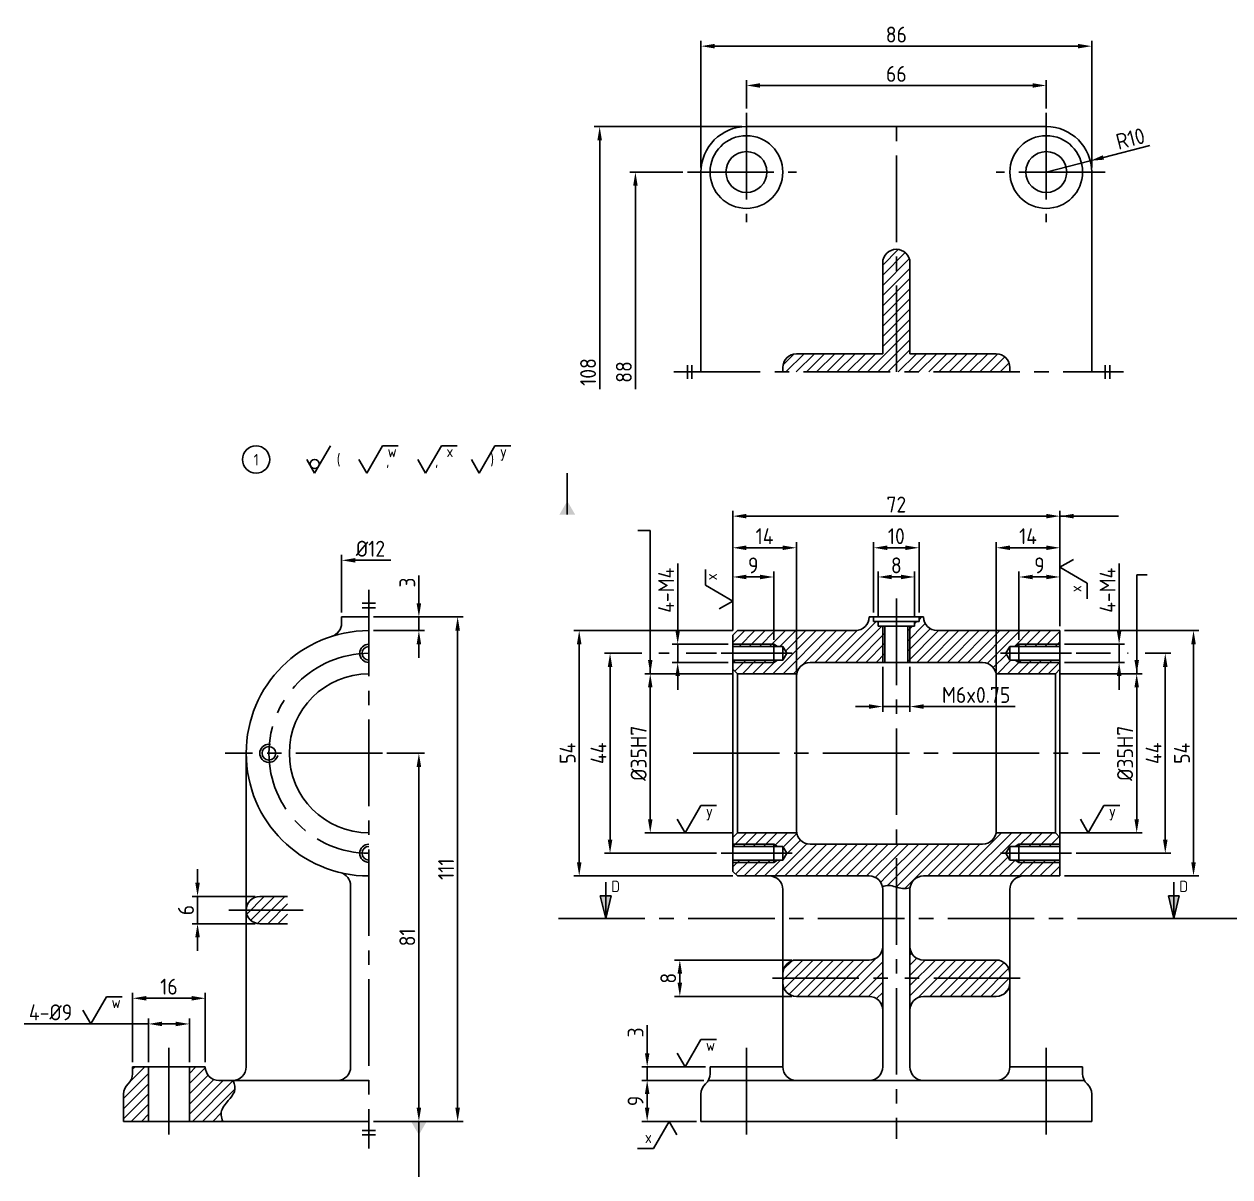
# Model space of a CAD drawing. Header units: millimetres. Extents: x 0 to 10991, y 0 to 768.
# Drawn here: x 5007.8 to 5273.2, y 259 to 512.7 of the extents above; entities that cross this region are included whole.
import ezdxf

# ---------------------------------------------------------------- set-up
doc = ezdxf.new("R2010")
doc.units = ezdxf.units.MM
doc.linetypes.add('CENTER2', pattern=[28.575, 19.05, -3.175, 3.175, -3.175])
for name, color, linetype in [('가는실선', 7, 'Continuous'), ('문자', 2, 'Continuous'), ('외형선', 3, 'Continuous'), ('중심선', 7, 'CENTER2')]:
    doc.layers.add(name, color=color, linetype=linetype)
doc.styles.get("Standard").update_dxf_attribs({"font": 'isocp.shx', "bigfont": 'whgtxt.shx'})
doc.dimstyles.new('ISO-25', dxfattribs={"dimtxt": 3.5, "dimasz": 3, "dimexe": 1.2, "dimexo": 1, "dimgap": 0.8, "dimtad": 1, "dimdec": 3, "dimdsep": 46, "dimtxsty": 'Standard', "dimcen": 0, "dimclrd": 7, "dimclre": 7, "dimclrt": 2, "dimadec": 0, "dimazin": 2, "dimtfac": 1, "dimtdec": 3, "dimtmove": 0, "dimatfit": 3, "dimfxl": 0, "dimlwd": -1, "dimlwe": -1, "dimarcsym": 0})
pattern_1 = [(45, (144.3711, 0), (-1.122532, 1.122532), [])]
pattern_2 = [(45, (5.0752, 0), (-1.122532, 1.122532), [])]

# ---------------------------------------------------------------- blocks, each defined once
blk = doc.blocks.new('*D298')
at = {"layer": 'Defpoints', "color": 0}
for p in [(5164.79, 369.75), (5145.62, 334.75), (5164.79, 334.75)]:
    blk.add_point(p, dxfattribs=at)
at = {"layer": '외형선', "color": 7}
for p, q in [((5163.79, 369.75), (5144.42, 369.75)), ((5145.62, 366.75), (5145.62, 337.75)), ((5163.79, 334.75), (5144.42, 334.75))]:
    blk.add_line(p, q, dxfattribs=at)
for points in [[(5145.12, 366.75), (5146.12, 366.75), (5145.62, 369.75)], [(5145.12, 337.75), (5146.12, 337.75), (5145.62, 334.75)]]:
    blk.add_solid(points, dxfattribs=at)
at = {"layer": '외형선', "color": 2, "insert": (5143.07, 352.25), "char_height": 3.5, "attachment_point": 5, "rotation": 90}
blk.add_mtext('%%C35H7', dxfattribs=at)
blk = doc.blocks.new('*D299')
at = {"layer": 'Defpoints', "color": 0}
for p in [(5161.23, 374.25), (5136.77, 330.25), (5161.23, 330.25)]:
    blk.add_point(p, dxfattribs=at)
at = {"layer": '외형선', "color": 7}
for p, q in [((5143.75, 374.25), (5135.57, 374.25)), ((5149.78, 374.25), (5147.5, 374.25)), ((5160.23, 374.25), (5153.53, 374.25)), ((5136.77, 371.25), (5136.77, 333.25)), ((5160.23, 330.25), (5135.57, 330.25))]:
    blk.add_line(p, q, dxfattribs=at)
for points in [[(5136.27, 371.25), (5137.27, 371.25), (5136.77, 374.25)], [(5136.27, 333.25), (5137.27, 333.25), (5136.77, 330.25)]]:
    blk.add_solid(points, dxfattribs=at)
at = {"layer": '외형선', "color": 2, "insert": (5134.22, 352.25), "char_height": 3.5, "attachment_point": 5, "rotation": 90}
blk.add_mtext('44', dxfattribs=at)
blk = doc.blocks.new('*D300')
at = {"layer": 'Defpoints', "color": 0}
for p in [(5164.79, 379.25), (5129.98, 325.25), (5164.79, 325.25)]:
    blk.add_point(p, dxfattribs=at)
at = {"layer": '외형선', "color": 7}
for p, q in [((5163.79, 379.25), (5128.78, 379.25)), ((5129.98, 376.25), (5129.98, 328.25)), ((5163.79, 325.25), (5128.78, 325.25))]:
    blk.add_line(p, q, dxfattribs=at)
for points in [[(5129.48, 376.25), (5130.48, 376.25), (5129.98, 379.25)], [(5129.48, 328.25), (5130.48, 328.25), (5129.98, 325.25)]]:
    blk.add_solid(points, dxfattribs=at)
at = {"layer": '외형선', "color": 2, "insert": (5127.43, 352.25), "char_height": 3.5, "attachment_point": 5, "rotation": 90}
blk.add_mtext('54', dxfattribs=at)
blk = doc.blocks.new('*D301')
at = {"layer": 'Defpoints', "color": 0}
for p in [(5234.79, 369.75), (5234.79, 334.75), (5252.7, 334.75)]:
    blk.add_point(p, dxfattribs=at)
at = {"layer": '외형선', "color": 7}
for p, q in [((5235.79, 369.75), (5253.9, 369.75)), ((5252.7, 366.75), (5252.7, 337.75)), ((5235.79, 334.75), (5253.9, 334.75))]:
    blk.add_line(p, q, dxfattribs=at)
for points in [[(5252.2, 366.75), (5253.2, 366.75), (5252.7, 369.75)], [(5252.2, 337.75), (5253.2, 337.75), (5252.7, 334.75)]]:
    blk.add_solid(points, dxfattribs=at)
at = {"layer": '외형선', "color": 2, "insert": (5250.15, 352.25), "char_height": 3.5, "attachment_point": 5, "rotation": 90}
blk.add_mtext('%%C35H7', dxfattribs=at)
blk = doc.blocks.new('*D302')
at = {"layer": 'Defpoints', "color": 0}
for p in [(5238.35, 374.25), (5238.35, 330.25), (5258.99, 330.25)]:
    blk.add_point(p, dxfattribs=at)
at = {"layer": '외형선', "color": 7}
for p, q in [((5239.35, 374.25), (5246.96, 374.25)), ((5250.71, 374.25), (5250.83, 374.25)), ((5254.58, 374.25), (5260.19, 374.25)), ((5258.99, 371.25), (5258.99, 333.25)), ((5239.35, 330.25), (5260.19, 330.25))]:
    blk.add_line(p, q, dxfattribs=at)
for points in [[(5258.49, 371.25), (5259.49, 371.25), (5258.99, 374.25)], [(5258.49, 333.25), (5259.49, 333.25), (5258.99, 330.25)]]:
    blk.add_solid(points, dxfattribs=at)
at = {"layer": '외형선', "color": 2, "insert": (5256.44, 352.25), "char_height": 3.5, "attachment_point": 5, "rotation": 90}
blk.add_mtext('44', dxfattribs=at)
blk = doc.blocks.new('*D303')
at = {"layer": 'Defpoints', "color": 0}
for p in [(5235.79, 379.25), (5235.79, 325.25), (5265.21, 325.25)]:
    blk.add_point(p, dxfattribs=at)
at = {"layer": '외형선', "color": 7}
for p, q in [((5236.79, 379.25), (5266.41, 379.25)), ((5265.21, 376.25), (5265.21, 328.25)), ((5236.79, 325.25), (5266.41, 325.25))]:
    blk.add_line(p, q, dxfattribs=at)
for points in [[(5264.71, 376.25), (5265.71, 376.25), (5265.21, 379.25)], [(5264.71, 328.25), (5265.71, 328.25), (5265.21, 325.25)]]:
    blk.add_solid(points, dxfattribs=at)
at = {"layer": '외형선', "color": 2, "insert": (5262.66, 352.25), "char_height": 3.5, "attachment_point": 5, "rotation": 90}
blk.add_mtext('54', dxfattribs=at)
blk = doc.blocks.new('*D304')
at = {"layer": 'Defpoints', "color": 0}
for p in [(5086.67, 352.25), (5083.67, 271.25), (5094.69, 271.25)]:
    blk.add_point(p, dxfattribs=at)
at = {"layer": '외형선', "color": 7}
for p, q in [((5087.67, 352.25), (5095.89, 352.25)), ((5094.69, 349.25), (5094.69, 274.25)), ((5084.67, 271.25), (5095.89, 271.25))]:
    blk.add_line(p, q, dxfattribs=at)
for points in [[(5094.19, 349.25), (5095.19, 349.25), (5094.69, 352.25)], [(5094.19, 274.25), (5095.19, 274.25), (5094.69, 271.25)]]:
    blk.add_solid(points, dxfattribs=at)
at = {"layer": '외형선', "color": 2, "insert": (5092.14, 311.75), "char_height": 3.5, "attachment_point": 5, "rotation": 90}
blk.add_mtext('81', dxfattribs=at)
blk = doc.blocks.new('*D305')
at = {"layer": 'Defpoints', "color": 0}
for p in [(5083.67, 382.25), (5103.22, 382.25), (5094.69, 271.25)]:
    blk.add_point(p, dxfattribs=at)
at = {"layer": '외형선', "color": 7}
for p, q in [((5084.67, 382.25), (5104.42, 382.25)), ((5103.22, 274.25), (5103.22, 379.25)), ((5095.69, 271.25), (5104.42, 271.25))]:
    blk.add_line(p, q, dxfattribs=at)
for points in [[(5102.72, 379.25), (5103.72, 379.25), (5103.22, 382.25)], [(5102.72, 274.25), (5103.72, 274.25), (5103.22, 271.25)]]:
    blk.add_solid(points, dxfattribs=at)
at = {"layer": '외형선', "color": 2, "insert": (5100.67, 326.75), "char_height": 3.5, "attachment_point": 5, "rotation": 90}
blk.add_mtext('111', dxfattribs=at)
blk = doc.blocks.new('*D306')
at = {"layer": 'Defpoints', "color": 0}
for p in [(5232.79, 499.22), (5166.79, 493.17), (5232.79, 493.17)]:
    blk.add_point(p, dxfattribs=at)
at = {"layer": '외형선', "color": 7}
for p, q in [((5166.79, 494.17), (5166.79, 500.42)), ((5169.79, 499.22), (5229.79, 499.22)), ((5232.79, 494.17), (5232.79, 500.42))]:
    blk.add_line(p, q, dxfattribs=at)
for points in [[(5169.79, 499.72), (5169.79, 498.72), (5166.79, 499.22)], [(5229.79, 499.72), (5229.79, 498.72), (5232.79, 499.22)]]:
    blk.add_solid(points, dxfattribs=at)
at = {"layer": '외형선', "color": 2, "insert": (5199.79, 501.77), "char_height": 3.5, "attachment_point": 5}
blk.add_mtext('66', dxfattribs=at)
blk = doc.blocks.new('*D307')
at = {"layer": 'Defpoints', "color": 0}
for p in [(5242.79, 507.87), (5156.79, 480.17), (5242.79, 480.17)]:
    blk.add_point(p, dxfattribs=at)
at = {"layer": '외형선', "color": 7}
for p, q in [((5156.79, 481.17), (5156.79, 509.07)), ((5159.79, 507.87), (5239.79, 507.87)), ((5242.79, 481.17), (5242.79, 509.07))]:
    blk.add_line(p, q, dxfattribs=at)
for points in [[(5159.79, 508.37), (5159.79, 507.37), (5156.79, 507.87)], [(5239.79, 508.37), (5239.79, 507.37), (5242.79, 507.87)]]:
    blk.add_solid(points, dxfattribs=at)
at = {"layer": '외형선', "color": 2, "insert": (5199.79, 510.42), "char_height": 3.5, "attachment_point": 5}
blk.add_mtext('86', dxfattribs=at)
blk = doc.blocks.new('*D308')
at = {"layer": 'Defpoints', "color": 0}
for p in [(5242.48, 482.64), (5232.79, 480.17)]:
    blk.add_point(p, dxfattribs=at)
at = {"layer": '외형선', "color": 7}
for p, q in [((5255.61, 485.99), (5245.39, 483.38)), ((5232.79, 480.17), (5242.48, 482.64))]:
    blk.add_line(p, q, dxfattribs=at)
blk.add_solid([(5245.26, 483.86), (5245.51, 482.89), (5242.48, 482.64)], dxfattribs=at)
at = {"layer": '외형선', "color": 2, "insert": (5251.32, 487.52), "char_height": 3.5, "attachment_point": 5, "rotation": 14.3068}
blk.add_mtext('R10', dxfattribs=at)
blk = doc.blocks.new('*D309')
at = {"layer": 'Defpoints', "color": 0}
for p in [(5196.79, 372.25), (5202.79, 372.25), (5202.79, 362.54)]:
    blk.add_point(p, dxfattribs=at)
at = {"layer": '외형선', "color": 7}
for p, q in [((5196.79, 371.25), (5196.79, 361.34)), ((5202.79, 371.25), (5202.79, 361.34)), ((5193.79, 362.54), (5190.79, 362.54)), ((5196.79, 362.54), (5202.79, 362.54)), ((5205.79, 362.54), (5225.93, 362.54))]:
    blk.add_line(p, q, dxfattribs=at)
for points in [[(5193.79, 363.04), (5193.79, 362.04), (5196.79, 362.54)], [(5205.79, 363.04), (5205.79, 362.04), (5202.79, 362.54)]]:
    blk.add_solid(points, dxfattribs=at)
at = {"layer": '외형선', "color": 2, "insert": (5217.36, 365.09), "char_height": 3.5, "attachment_point": 5}
blk.add_mtext('M6x0.75', dxfattribs=at)
blk = doc.blocks.new('*D310')
at = {"layer": 'Defpoints', "color": 0}
for p in [(5203.79, 391.05), (5195.79, 381.25), (5203.79, 381.25)]:
    blk.add_point(p, dxfattribs=at)
at = {"layer": '외형선', "color": 7}
for p, q in [((5195.79, 382.25), (5195.79, 392.25)), ((5198.79, 391.05), (5200.79, 391.05)), ((5203.79, 382.25), (5203.79, 392.25))]:
    blk.add_line(p, q, dxfattribs=at)
for points in [[(5198.79, 391.55), (5198.79, 390.55), (5195.79, 391.05)], [(5200.79, 391.55), (5200.79, 390.55), (5203.79, 391.05)]]:
    blk.add_solid(points, dxfattribs=at)
at = {"layer": '외형선', "color": 2, "insert": (5199.79, 393.6), "char_height": 3.5, "attachment_point": 5}
blk.add_mtext('8', dxfattribs=at)
blk = doc.blocks.new('*D311')
at = {"layer": 'Defpoints', "color": 0}
for p in [(5204.79, 397.48), (5194.79, 382.25), (5204.79, 382.25)]:
    blk.add_point(p, dxfattribs=at)
at = {"layer": '외형선', "color": 7}
for p, q in [((5194.79, 383.25), (5194.79, 398.68)), ((5204.79, 383.25), (5204.79, 398.68)), ((5197.79, 397.48), (5201.79, 397.48))]:
    blk.add_line(p, q, dxfattribs=at)
for points in [[(5197.79, 397.98), (5197.79, 396.98), (5194.79, 397.48)], [(5201.79, 397.98), (5201.79, 396.98), (5204.79, 397.48)]]:
    blk.add_solid(points, dxfattribs=at)
at = {"layer": '외형선', "color": 2, "insert": (5199.79, 400.03), "char_height": 3.5, "attachment_point": 5}
blk.add_mtext('10', dxfattribs=at)
blk = doc.blocks.new('*D312')
at = {"layer": 'Defpoints', "color": 0}
for p in [(5172.79, 391.05), (5163.79, 378.25), (5172.79, 376.25)]:
    blk.add_point(p, dxfattribs=at)
at = {"layer": '외형선', "color": 7}
for p, q in [((5163.79, 379.25), (5163.79, 392.25)), ((5166.79, 391.05), (5169.79, 391.05)), ((5172.79, 377.25), (5172.79, 392.25))]:
    blk.add_line(p, q, dxfattribs=at)
for points in [[(5166.79, 391.55), (5166.79, 390.55), (5163.79, 391.05)], [(5169.79, 391.55), (5169.79, 390.55), (5172.79, 391.05)]]:
    blk.add_solid(points, dxfattribs=at)
at = {"layer": '외형선', "color": 2, "insert": (5168.29, 393.6), "char_height": 3.5, "attachment_point": 5}
blk.add_mtext('9', dxfattribs=at)
blk = doc.blocks.new('*D313')
at = {"layer": 'Defpoints', "color": 0}
for p in [(5226.79, 391.05), (5235.79, 379.25), (5226.79, 376.25)]:
    blk.add_point(p, dxfattribs=at)
at = {"layer": '외형선', "color": 7}
for p, q in [((5226.79, 377.25), (5226.79, 392.25)), ((5232.79, 391.05), (5229.79, 391.05)), ((5235.79, 380.25), (5235.79, 392.25))]:
    blk.add_line(p, q, dxfattribs=at)
for points in [[(5229.79, 391.55), (5229.79, 390.55), (5226.79, 391.05)], [(5232.79, 391.55), (5232.79, 390.55), (5235.79, 391.05)]]:
    blk.add_solid(points, dxfattribs=at)
at = {"layer": '외형선', "color": 2, "insert": (5231.29, 393.6), "char_height": 3.5, "attachment_point": 5}
blk.add_mtext('9', dxfattribs=at)
blk = doc.blocks.new('*D314')
at = {"layer": 'Defpoints', "color": 0}
for p in [(5235.79, 404.44), (5163.79, 397.48), (5235.79, 397.48)]:
    blk.add_point(p, dxfattribs=at)
at = {"layer": '외형선', "color": 7}
for p, q in [((5163.79, 398.48), (5163.79, 405.64)), ((5166.79, 404.44), (5232.79, 404.44)), ((5235.79, 398.48), (5235.79, 405.64))]:
    blk.add_line(p, q, dxfattribs=at)
for points in [[(5166.79, 404.94), (5166.79, 403.94), (5163.79, 404.44)], [(5232.79, 404.94), (5232.79, 403.94), (5235.79, 404.44)]]:
    blk.add_solid(points, dxfattribs=at)
at = {"layer": '외형선', "color": 2, "insert": (5199.79, 406.99), "char_height": 3.5, "attachment_point": 5}
blk.add_mtext('72', dxfattribs=at)
blk = doc.blocks.new('*D315')
at = {"layer": 'Defpoints', "color": 0}
for p in [(5221.79, 397.48), (5235.79, 391.05), (5221.79, 369.25)]:
    blk.add_point(p, dxfattribs=at)
at = {"layer": '외형선', "color": 7}
for p, q in [((5221.79, 370.25), (5221.79, 398.68)), ((5235.79, 392.05), (5235.79, 398.68)), ((5232.79, 397.48), (5224.79, 397.48))]:
    blk.add_line(p, q, dxfattribs=at)
for points in [[(5224.79, 397.98), (5224.79, 396.98), (5221.79, 397.48)], [(5232.79, 397.98), (5232.79, 396.98), (5235.79, 397.48)]]:
    blk.add_solid(points, dxfattribs=at)
at = {"layer": '외형선', "color": 2, "insert": (5228.79, 400.03), "char_height": 3.5, "attachment_point": 5}
blk.add_mtext('14', dxfattribs=at)
blk = doc.blocks.new('*D316')
at = {"layer": 'Defpoints', "color": 0}
for p in [(5163.79, 397.48), (5163.79, 391.05), (5177.79, 369.25)]:
    blk.add_point(p, dxfattribs=at)
at = {"layer": '외형선', "color": 7}
for p, q in [((5163.79, 392.05), (5163.79, 398.68)), ((5177.79, 370.25), (5177.79, 398.68)), ((5174.79, 397.48), (5166.79, 397.48))]:
    blk.add_line(p, q, dxfattribs=at)
for points in [[(5166.79, 397.98), (5166.79, 396.98), (5163.79, 397.48)], [(5174.79, 397.98), (5174.79, 396.98), (5177.79, 397.48)]]:
    blk.add_solid(points, dxfattribs=at)
at = {"layer": '외형선', "color": 2, "insert": (5170.79, 400.03), "char_height": 3.5, "attachment_point": 5}
blk.add_mtext('14', dxfattribs=at)
blk = doc.blocks.new('*D317')
at = {"layer": 'Defpoints', "color": 0}
for p in [(5163.79, 376.25), (5151.66, 372.25), (5163.79, 372.25)]:
    blk.add_point(p, dxfattribs=at)
at = {"layer": '외형선', "color": 7}
for p, q in [((5151.66, 379.25), (5151.66, 394)), ((5162.79, 376.25), (5150.46, 376.25)), ((5151.66, 372.25), (5151.66, 376.25)), ((5162.79, 372.25), (5150.46, 372.25)), ((5151.66, 369.25), (5151.66, 366.25))]:
    blk.add_line(p, q, dxfattribs=at)
for points in [[(5151.16, 379.25), (5152.16, 379.25), (5151.66, 376.25)], [(5151.16, 369.25), (5152.16, 369.25), (5151.66, 372.25)]]:
    blk.add_solid(points, dxfattribs=at)
at = {"layer": '외형선', "color": 2, "insert": (5149.11, 388.13), "char_height": 3.5, "attachment_point": 5, "rotation": 90}
blk.add_mtext('4-M4', dxfattribs=at)
blk = doc.blocks.new('*D318')
at = {"layer": 'Defpoints', "color": 0}
for p in [(5235.79, 376.25), (5248.83, 376.25), (5235.79, 372.25)]:
    blk.add_point(p, dxfattribs=at)
at = {"layer": '외형선', "color": 7}
for p, q in [((5248.83, 379.25), (5248.83, 394)), ((5236.79, 376.25), (5250.03, 376.25)), ((5248.83, 372.25), (5248.83, 376.25)), ((5236.79, 372.25), (5250.03, 372.25)), ((5248.83, 369.25), (5248.83, 366.25))]:
    blk.add_line(p, q, dxfattribs=at)
for points in [[(5248.33, 379.25), (5249.33, 379.25), (5248.83, 376.25)], [(5248.33, 369.25), (5249.33, 369.25), (5248.83, 372.25)]]:
    blk.add_solid(points, dxfattribs=at)
at = {"layer": '외형선', "color": 2, "insert": (5246.28, 388.13), "char_height": 3.5, "attachment_point": 5, "rotation": 90}
blk.add_mtext('4-M4', dxfattribs=at)
blk = doc.blocks.new('*D319')
at = {"layer": 'Defpoints', "color": 0}
for p in [(5177.79, 306.75), (5152.13, 298.75), (5177.79, 298.75)]:
    blk.add_point(p, dxfattribs=at)
at = {"layer": '외형선', "color": 7}
for p, q in [((5176.79, 306.75), (5150.93, 306.75)), ((5152.13, 303.75), (5152.13, 301.75)), ((5176.79, 298.75), (5150.93, 298.75))]:
    blk.add_line(p, q, dxfattribs=at)
for points in [[(5151.63, 303.75), (5152.63, 303.75), (5152.13, 306.75)], [(5151.63, 301.75), (5152.63, 301.75), (5152.13, 298.75)]]:
    blk.add_solid(points, dxfattribs=at)
at = {"layer": '외형선', "color": 2, "insert": (5149.58, 302.75), "char_height": 3.5, "attachment_point": 5, "rotation": 90}
blk.add_mtext('8', dxfattribs=at)
blk = doc.blocks.new('*D320')
at = {"layer": 'Defpoints', "color": 0}
for p in [(5059.67, 320.75), (5045.97, 314.75), (5059.67, 314.75)]:
    blk.add_point(p, dxfattribs=at)
at = {"layer": '외형선', "color": 7}
for p, q in [((5045.97, 323.75), (5045.97, 326.75)), ((5058.67, 320.75), (5044.77, 320.75)), ((5045.97, 320.75), (5045.97, 314.75)), ((5058.67, 314.75), (5044.77, 314.75)), ((5045.97, 311.75), (5045.97, 308.75))]:
    blk.add_line(p, q, dxfattribs=at)
for points in [[(5045.47, 323.75), (5046.47, 323.75), (5045.97, 320.75)], [(5045.47, 311.75), (5046.47, 311.75), (5045.97, 314.75)]]:
    blk.add_solid(points, dxfattribs=at)
at = {"layer": '외형선', "color": 2, "insert": (5043.42, 317.75), "char_height": 3.5, "attachment_point": 5, "rotation": 90}
blk.add_mtext('6', dxfattribs=at)
blk = doc.blocks.new('*D321')
at = {"layer": 'Defpoints', "color": 0}
for p in [(5144.94, 280.25), (5158.4, 280.25), (5156.79, 271.25)]:
    blk.add_point(p, dxfattribs=at)
at = {"layer": '외형선', "color": 7}
for p, q in [((5157.4, 280.25), (5143.74, 280.25)), ((5144.94, 274.25), (5144.94, 277.25)), ((5155.79, 271.25), (5143.74, 271.25))]:
    blk.add_line(p, q, dxfattribs=at)
for points in [[(5144.44, 277.25), (5145.44, 277.25), (5144.94, 280.25)], [(5144.44, 274.25), (5145.44, 274.25), (5144.94, 271.25)]]:
    blk.add_solid(points, dxfattribs=at)
at = {"layer": '외형선', "color": 2, "insert": (5142.39, 275.75), "char_height": 3.5, "attachment_point": 5, "rotation": 90}
blk.add_mtext('9', dxfattribs=at)
blk = doc.blocks.new('*D322')
at = {"layer": 'Defpoints', "color": 0}
for p in [(5044.17, 292.69), (5035.17, 283.25), (5044.17, 283.25)]:
    blk.add_point(p, dxfattribs=at)
at = {"layer": '외형선', "color": 7}
for p, q in [((5035.17, 292.69), (5007.79, 292.69)), ((5035.17, 284.25), (5035.17, 293.89)), ((5041.17, 292.69), (5038.17, 292.69)), ((5044.17, 284.25), (5044.17, 293.89))]:
    blk.add_line(p, q, dxfattribs=at)
for points in [[(5038.17, 293.19), (5038.17, 292.19), (5035.17, 292.69)], [(5041.17, 293.19), (5041.17, 292.19), (5044.17, 292.69)]]:
    blk.add_solid(points, dxfattribs=at)
at = {"layer": '외형선', "color": 2, "insert": (5013.62, 295.24), "char_height": 3.5, "attachment_point": 5}
blk.add_mtext('4-%%C9', dxfattribs=at)
blk = doc.blocks.new('*D323')
at = {"layer": 'Defpoints', "color": 0}
for p in [(5047.67, 298.34), (5031.67, 283.25), (5047.67, 283.25)]:
    blk.add_point(p, dxfattribs=at)
at = {"layer": '외형선', "color": 7}
for p, q in [((5031.67, 284.25), (5031.67, 299.54)), ((5034.67, 298.34), (5044.67, 298.34)), ((5047.67, 284.25), (5047.67, 299.54))]:
    blk.add_line(p, q, dxfattribs=at)
for points in [[(5034.67, 298.84), (5034.67, 297.84), (5031.67, 298.34)], [(5044.67, 298.84), (5044.67, 297.84), (5047.67, 298.34)]]:
    blk.add_solid(points, dxfattribs=at)
at = {"layer": '외형선', "color": 2, "insert": (5039.67, 300.89), "char_height": 3.5, "attachment_point": 5}
blk.add_mtext('16', dxfattribs=at)

msp = doc.modelspace()

# ---------------------------------------------------------------- hatches: boundary and pattern name
at = {"layer": '가는실선'}
h = msp.add_hatch(dxfattribs=at)
h.set_pattern_fill('ANSI31', color=256, scale=0.5)
h.paths.add_polyline_path([(5221.79, 440.1667), (5202.79, 440.1667), (5202.79, 460.1667, 0.41421356), (5199.79, 463.1667), (5199.79, 436.1667), (5224.79, 436.1667), (5224.79, 437.1667, 0.41421356)])
h.paths.add_polyline_path([(5199.79, 463.1667, 0.41421356), (5196.79, 460.1667), (5196.79, 440.1667), (5177.79, 440.1667, 0.41421356), (5174.79, 437.1667), (5174.79, 436.1667), (5199.79, 436.1667)])
h = msp.add_hatch(dxfattribs=at)
h.set_pattern_fill('ANSI31', color=256, scale=0.5)
h.set_pattern_definition(pattern_1)
h.paths.add_polyline_path([(5196.79, 380.253), (5195.79, 380.253), (5195.79, 381.253), (5194.79, 381.253), (5194.79, 382.253), (5193.79, 382.253, -0.41421356), (5190.79, 379.253), (5164.79, 379.253), (5163.79, 378.253), (5163.79, 376.253), (5172.79, 376.253), (5173.656, 375.753), (5174.79, 375.753), (5175.656, 374.253), (5174.79, 372.753), (5173.656, 372.753), (5172.79, 372.253), (5163.79, 372.253), (5163.79, 370.753), (5164.79, 369.753), (5177.832, 369.753, -0.36597738), (5180.79, 372.253), (5196.79, 372.253)])
h.paths.add_polyline_path([(5172.79, 372.753), (5163.79, 372.753), (5163.79, 372.253), (5172.79, 372.253)], flags=17)
h.paths.add_polyline_path([(5172.79, 376.253), (5163.79, 376.253), (5163.79, 375.753), (5172.79, 375.753)], flags=17)
h.paths.add_polyline_path([(5197.29, 380.253), (5196.79, 380.253), (5196.79, 372.253), (5197.29, 372.253)])
h.paths.add_polyline_path([(5202.79, 380.253), (5202.29, 380.253), (5202.29, 372.253), (5202.79, 372.253)])
h.paths.add_polyline_path([(5235.79, 379.253), (5208.79, 379.253, -0.41421356), (5205.79, 382.253), (5204.79, 382.253), (5204.79, 381.253), (5203.79, 381.253), (5203.79, 380.253), (5202.79, 380.253), (5202.79, 372.253), (5218.79, 372.253, -0.36597738), (5221.748, 369.753), (5234.79, 369.753), (5235.79, 370.753), (5235.79, 372.253), (5226.79, 372.253), (5225.924, 372.753), (5224.79, 372.753), (5223.924, 374.253), (5224.79, 375.753), (5225.924, 375.753), (5226.79, 376.253), (5235.79, 376.253)])
h.paths.add_polyline_path([(5235.79, 376.253), (5226.79, 376.253), (5226.79, 375.753), (5235.79, 375.753)], flags=17)
h.paths.add_polyline_path([(5235.79, 372.753), (5226.79, 372.753), (5226.79, 372.253), (5235.79, 372.253)], flags=17)
h.paths.add_polyline_path([(5235.79, 328.253), (5226.79, 328.253), (5225.924, 328.753), (5224.79, 328.753), (5223.924, 330.253), (5224.79, 331.753), (5225.924, 331.753), (5226.79, 332.253), (5235.79, 332.253), (5235.79, 333.753), (5234.79, 334.753), (5221.748, 334.753, -0.36597738), (5218.79, 332.253), (5199.79, 332.253), (5199.79, 325.253), (5235.79, 325.253)])
h.paths.add_polyline_path([(5199.79, 332.253), (5180.79, 332.253, -0.36597738), (5177.832, 334.753), (5164.79, 334.753), (5163.79, 333.753), (5163.79, 332.253), (5172.79, 332.253), (5173.656, 331.753), (5174.79, 331.753), (5175.656, 330.253), (5174.79, 328.753), (5173.656, 328.753), (5172.79, 328.253), (5163.79, 328.253), (5163.79, 326.253), (5164.79, 325.253), (5199.79, 325.253)])
h.paths.add_polyline_path([(5235.79, 328.753), (5226.79, 328.753), (5226.79, 328.253), (5235.79, 328.253)], flags=17)
h.paths.add_polyline_path([(5235.79, 332.253), (5226.79, 332.253), (5226.79, 331.753), (5235.79, 331.753)], flags=17)
h.paths.add_polyline_path([(5172.79, 328.753), (5163.79, 328.753), (5163.79, 328.253), (5172.79, 328.253)], flags=17)
h.paths.add_polyline_path([(5172.79, 332.253), (5163.79, 332.253), (5163.79, 331.753), (5172.79, 331.753)], flags=17)
h = msp.add_hatch(dxfattribs=at)
h.set_pattern_fill('ANSI31', color=256, scale=0.5)
h.set_pattern_definition(pattern_1)
edge = h.paths.add_edge_path()
edge.add_line((5199.79, 325.253), (5193.79, 325.253))
edge.add_arc((5193.79, 322.253), 3, 11.505664, 90, ccw=False)
edge.add_spline(control_points=[(5196.7297, 322.8514), (5197.182, 323.0341), (5198.1858, 323.302), (5199.2219, 322.9755), (5199.79, 322.8004)], knot_values=[1.43304991, 1.43304991, 1.43304991, 1.43304991, 2.87736437, 4.61503525, 4.61503525, 4.61503525, 4.61503525], degree=3, periodic=0)
edge.add_line((5199.79, 322.8004), (5199.79, 325.253))
edge = h.paths.add_edge_path()
edge.add_line((5205.79, 325.253), (5199.79, 325.253))
edge.add_line((5199.79, 325.253), (5199.79, 322.8004))
edge.add_spline(control_points=[(5199.79, 322.8004), (5199.9111, 322.7631), (5200.0323, 322.7259), (5200.1535, 322.6906)], knot_values=[4.61503525, 4.61503525, 4.61503525, 4.61503525, 4.98537894, 4.98537894, 4.98537894, 4.98537894], degree=3, periodic=0)
edge.add_spline(control_points=[(5200.1535, 322.6906), (5200.2761, 322.655), (5200.3988, 322.6212), (5200.5215, 322.5912)], knot_values=[4.98537894, 4.98537894, 4.98537894, 4.98537894, 5.36012395, 5.36012395, 5.36012395, 5.36012395], degree=3, periodic=0)
edge.add_spline(control_points=[(5200.5215, 322.5912), (5200.5903, 322.5743), (5200.6592, 322.5587), (5200.728, 322.5445)], knot_values=[5.36012395, 5.36012395, 5.36012395, 5.36012395, 5.57053764, 5.57053764, 5.57053764, 5.57053764], degree=3, periodic=0)
edge.add_spline(control_points=[(5200.728, 322.5445), (5200.7952, 322.5307), (5200.8624, 322.5183), (5200.9296, 322.5076)], knot_values=[5.57053764, 5.57053764, 5.57053764, 5.57053764, 5.77604946, 5.77604946, 5.77604946, 5.77604946], degree=3, periodic=0)
edge.add_spline(control_points=[(5200.9296, 322.5076), (5200.9899, 322.4981), (5201.0501, 322.4899), (5201.1104, 322.4833)], knot_values=[5.77604946, 5.77604946, 5.77604946, 5.77604946, 5.96057509, 5.96057509, 5.96057509, 5.96057509], degree=3, periodic=0)
edge.add_spline(control_points=[(5201.1104, 322.4833), (5201.1285, 322.4813), (5201.1916, 322.475), (5201.2546, 322.4704), (5201.2995, 322.4681)], knot_values=[5.96057509, 5.96057509, 5.96057509, 5.96057509, 6.01608051, 6.15379051, 6.15379051, 6.15379051, 6.15379051], degree=3, periodic=0)
edge.add_spline(control_points=[(5201.2995, 322.4681), (5201.3636, 322.4648), (5201.4278, 322.4633), (5201.4919, 322.4635)], knot_values=[6.15379051, 6.15379051, 6.15379051, 6.15379051, 6.35070454, 6.35070454, 6.35070454, 6.35070454], degree=3, periodic=0)
edge.add_spline(control_points=[(5201.4919, 322.4635), (5201.5545, 322.4637), (5201.617, 322.4655), (5201.6795, 322.4689)], knot_values=[6.35070454, 6.35070454, 6.35070454, 6.35070454, 6.54291802, 6.54291802, 6.54291802, 6.54291802], degree=3, periodic=0)
edge.add_spline(control_points=[(5201.6795, 322.4689), (5201.7438, 322.4724), (5201.8082, 322.4775), (5201.8725, 322.4842)], knot_values=[6.54291802, 6.54291802, 6.54291802, 6.54291802, 6.74089502, 6.74089502, 6.74089502, 6.74089502], degree=3, periodic=0)
edge.add_spline(control_points=[(5201.8725, 322.4842), (5202.0625, 322.5038), (5202.2522, 322.5366), (5202.4417, 322.5797)], knot_values=[6.74089502, 6.74089502, 6.74089502, 6.74089502, 7.32617941, 7.32617941, 7.32617941, 7.32617941], degree=3, periodic=0)
edge.add_spline(control_points=[(5202.4417, 322.5797), (5202.568, 322.6085), (5202.6943, 322.6418), (5202.8204, 322.6788)], knot_values=[7.32617941, 7.32617941, 7.32617941, 7.32617941, 7.71636737, 7.71636737, 7.71636737, 7.71636737], degree=3, periodic=0)
edge.add_arc((5205.79, 322.253), 3, 90, 171.839765, ccw=False)
h = msp.add_hatch(dxfattribs=at)
h.set_pattern_fill('ANSI31', color=256, scale=0.5)
h.set_pattern_definition(pattern_2)
h.paths.add_polyline_path([(5065.7634, 320.753), (5059.6719, 320.753, 0.41421356), (5056.6719, 317.753), (5065.7634, 317.753)])
h.paths.add_polyline_path([(5065.7634, 317.753), (5056.6719, 317.753, 0.41421356), (5059.6719, 314.753), (5065.7634, 314.753)])
h = msp.add_hatch(dxfattribs=at)
h.set_pattern_fill('ANSI31', color=256, scale=0.5)
h.set_pattern_definition(pattern_1)
h.paths.add_polyline_path([(5196.79, 309.753, -0.41421356), (5193.79, 306.753), (5177.79, 306.753, 0.41421356), (5174.79, 303.753), (5174.79, 302.753), (5196.79, 302.753)])
h.paths.add_polyline_path([(5196.79, 302.753), (5174.79, 302.753), (5174.79, 301.753, 0.41421356), (5177.79, 298.753), (5193.79, 298.753, -0.41421356), (5196.79, 295.753)])
h = msp.add_hatch(dxfattribs=at)
h.set_pattern_fill('ANSI31', color=256, scale=0.5)
h.set_pattern_definition(pattern_1)
h.paths.add_polyline_path([(5202.79, 309.753, 0.41421356), (5205.79, 306.753), (5221.79, 306.753, -0.41421356), (5224.79, 303.753), (5224.79, 302.753), (5202.79, 302.753)])
h.paths.add_polyline_path([(5202.79, 302.753), (5224.79, 302.753), (5224.79, 301.753, -0.41421356), (5221.79, 298.753), (5205.79, 298.753, 0.41421356), (5202.79, 295.753)])
h = msp.add_hatch(dxfattribs=at)
h.set_pattern_fill('ANSI31', color=256, scale=0.5)
h.set_pattern_definition(pattern_2)
h.paths.add_polyline_path([(5029.6719, 271.253), (5035.1719, 271.253), (5035.1719, 283.253), (5031.6719, 283.253), (5031.6719, 281.7252, -0.21342177), (5030.6719, 279.4891, 0.21342177), (5029.6719, 277.253)])
edge = h.paths.add_edge_path()
edge.add_line((5047.6719, 283.253), (5044.1719, 283.253))
edge.add_line((5044.1719, 283.253), (5044.1719, 271.253))
edge.add_line((5044.1719, 271.253), (5051.5039, 271.253))
edge.add_spline(control_points=[(5051.5039, 271.253), (5051.1562, 272.1648), (5050.8571, 274.4996), (5054.5832, 277.1135), (5054.193, 279.3927), (5053.831, 280.253)], knot_values=[3.12996337, 3.12996337, 3.12996337, 3.12996337, 6.00725083, 10.76375219, 13.50114911, 13.50114911, 13.50114911, 13.50114911], degree=3, periodic=0)
edge.add_line((5053.831, 280.253), (5050.6719, 280.253))
edge.add_arc((5050.6719, 283.253), 3, 180, 270, ccw=False)

# ---------------------------------------------------------------- linework, layer by layer
for p, q in [((5199.79, 463.1667), (5199.79, 463.1667)), ((5196.79, 440.1667), (5196.79, 460.1667)), ((5202.79, 440.1667), (5202.79, 460.1667)), ((5177.79, 440.1667), (5196.79, 440.1667)), ((5202.79, 440.1667), (5221.79, 440.1667)), ((5174.79, 436.1667), (5174.79, 437.1667)), ((5224.79, 436.1667), (5224.79, 437.1667)), ((5235.79, 393.1841), (5238.79, 394.9161)), ((5241.79, 389.72), (5235.79, 393.1841)), ((5157.79, 389.2148), (5157.79, 392.6789)), ((5157.79, 389.2148), (5163.79, 385.7507)), ((5241.79, 389.72), (5241.79, 386.2559)), ((5163.79, 385.7507), (5160.79, 384.0186)), ((5196.79, 380.253), (5196.79, 372.253)), ((5202.79, 380.253), (5202.79, 372.253)), ((5163.79, 376.253), (5172.79, 376.253)), ((5172.79, 376.253), (5173.656, 375.753)), ((5226.79, 376.253), (5225.924, 375.753)), ((5235.79, 376.253), (5226.79, 376.253)), ((5163.79, 372.253), (5172.79, 372.253)), ((5172.79, 372.253), (5173.656, 372.753)), ((5226.79, 372.253), (5225.924, 372.753)), ((5235.79, 372.253), (5226.79, 372.253)), ((5156.7752, 340.753), (5153.3111, 334.753)), ((5156.7752, 340.753), (5160.2393, 340.753)), ((5245.4924, 340.753), (5242.0283, 334.753)), ((5245.4924, 340.753), (5248.9565, 340.753)), ((5153.3111, 334.753), (5151.5791, 337.753)), ((5242.0283, 334.753), (5240.2963, 337.753)), ((5163.79, 332.253), (5172.79, 332.253)), ((5172.79, 332.253), (5173.656, 331.753)), ((5226.79, 332.253), (5225.924, 331.753)), ((5235.79, 332.253), (5226.79, 332.253)), ((5163.79, 328.253), (5172.79, 328.253)), ((5172.79, 328.253), (5173.656, 328.753)), ((5226.79, 328.253), (5225.924, 328.753)), ((5235.79, 328.253), (5226.79, 328.253)), ((5059.6719, 320.753), (5065.7634, 320.753)), ((5059.6719, 314.753), (5065.7634, 314.753)), ((5025.9245, 298.6861), (5022.4604, 292.6861)), ((5025.9245, 298.6861), (5029.3886, 298.6861)), ((5022.4604, 292.6861), (5020.7284, 295.6861)), ((5156.7752, 289.253), (5153.3111, 283.253)), ((5156.7752, 289.253), (5160.2393, 289.253)), ((5153.3111, 283.253), (5151.5791, 286.253)), ((5146.3024, 265.253), (5149.7665, 271.253)), ((5149.7665, 271.253), (5151.4985, 268.253)), ((5146.3024, 265.253), (5142.8383, 265.253))]:
    msp.add_line(p, q, dxfattribs=at)
for centre, radius, start, end in [((5199.79, 460.1667), 3, 90, 180), ((5199.79, 460.1667), 3, 0, 90), ((5177.79, 437.1667), 3, 90, 180), ((5221.79, 437.1667), 3, 0, 90), ((5083.6719, 374.253), 2, 90, 270), ((5061.6719, 352.253), 2, 79, 346.394749), ((5083.6719, 330.253), 2, 90, 270), ((5059.6719, 317.753), 3, 90, 180), ((5059.6719, 317.753), 3, 180, 270)]:
    msp.add_arc(centre, radius, start, end, dxfattribs=at)
at = {"layer": '문자'}
for p, q in [((5153.79, 437.6667), (5153.79, 434.6667)), ((5154.79, 437.6667), (5154.79, 434.6667)), ((5245.79, 437.6667), (5245.79, 434.6667)), ((5246.79, 437.6667), (5246.79, 434.6667)), ((5082.1719, 385.253), (5085.1719, 385.253)), ((5082.1719, 384.253), (5085.1719, 384.253)), ((5135.8214, 320.8794), (5135.8214, 323.8794)), ((5260.8728, 320.8794), (5260.8728, 323.8794)), ((5135.8214, 320.8794), (5134.6214, 320.8794)), ((5134.6214, 320.8794), (5135.8214, 315.8794)), ((5135.8214, 315.8794), (5135.8214, 320.8794)), ((5135.8214, 320.8794), (5137.0214, 320.8794)), ((5137.0214, 320.8794), (5135.8214, 315.8794)), ((5135.8214, 315.8794), (5135.8214, 320.8794)), ((5260.8728, 320.8794), (5259.6728, 320.8794)), ((5259.6728, 320.8794), (5260.8728, 315.8794)), ((5260.8728, 315.8794), (5260.8728, 320.8794)), ((5260.8728, 320.8794), (5262.0728, 320.8794)), ((5262.0728, 320.8794), (5260.8728, 315.8794)), ((5260.8728, 315.8794), (5260.8728, 320.8794)), ((5082.1719, 269.253), (5085.1719, 269.253)), ((5082.1719, 268.253), (5085.1719, 268.253))]:
    msp.add_line(p, q, dxfattribs=at)
msp.add_circle((5058.8431, 416.919), 3, dxfattribs=at)
for points in [[(5135.8214, 315.8794), (5135.8214, 320.8794), (5134.6214, 320.8794)], [(5135.8214, 315.8794), (5135.8214, 320.8794), (5137.0214, 320.8794)], [(5260.8728, 315.8794), (5260.8728, 320.8794), (5259.6728, 320.8794)], [(5260.8728, 315.8794), (5260.8728, 320.8794), (5262.0728, 320.8794)]]:
    msp.add_solid(points, dxfattribs=at)
at = {"layer": '외형선', "color": 7}
for p, q in [((5165.79, 490.1667), (5133.2868, 490.1667)), ((5134.4868, 487.1667), (5134.4868, 432.4113)), ((5152.79, 480.1667), (5141.1555, 480.1667)), ((5142.3555, 477.1667), (5142.3555, 432.4113)), ((5077.6719, 383.253), (5077.6719, 395.9162)), ((5080.6719, 394.7162), (5088.5208, 394.7162)), ((5094.6897, 385.253), (5094.6897, 391.398)), ((5094.6897, 379.253), (5094.6897, 382.253)), ((5084.6719, 379.253), (5095.8897, 379.253)), ((5094.6897, 376.253), (5094.6897, 373.253)), ((5144.943, 286.253), (5144.943, 292.398)), ((5157.79, 283.253), (5143.743, 283.253)), ((5144.943, 280.253), (5144.943, 283.253)), ((5144.943, 277.253), (5144.943, 274.253))]:
    msp.add_line(p, q, dxfattribs=at)
at = {"layer": '외형선'}
for p, q in [((5166.79, 490.1667), (5232.79, 490.1667)), ((5156.79, 436.1667), (5156.79, 480.1667)), ((5242.79, 436.1667), (5242.79, 480.1667)), ((5075.1981, 419.919), (5071.734, 413.919)), ((5086.6868, 419.919), (5083.2227, 413.919)), ((5086.6868, 419.919), (5090.1509, 419.919)), ((5099.6437, 419.919), (5096.1796, 413.919)), ((5099.6437, 419.919), (5103.1078, 419.919)), ((5111.4394, 419.919), (5107.9753, 413.919)), ((5111.4394, 419.919), (5114.9035, 419.919)), ((5071.734, 413.919), (5070.0019, 416.919)), ((5083.2227, 413.919), (5081.4906, 416.919)), ((5096.1796, 413.919), (5094.4475, 416.919)), ((5107.9753, 413.919), (5106.2432, 416.919)), ((5077.6719, 382.253), (5083.6719, 382.253)), ((5077.6719, 382.253), (5077.6719, 380.8712)), ((5193.79, 382.253), (5205.79, 382.253)), ((5194.79, 382.253), (5194.79, 381.253)), ((5204.79, 382.253), (5204.79, 381.253)), ((5194.79, 381.253), (5204.79, 381.253)), ((5195.79, 381.253), (5195.79, 380.253)), ((5195.79, 380.253), (5203.79, 380.253)), ((5197.29, 380.253), (5197.29, 372.253)), ((5202.29, 380.253), (5202.29, 372.253)), ((5203.79, 381.253), (5203.79, 380.253)), ((5163.79, 378.253), (5164.79, 379.253)), ((5163.79, 378.253), (5163.79, 352.253)), ((5164.79, 379.253), (5190.79, 379.253)), ((5208.79, 379.253), (5235.79, 379.253)), ((5235.79, 379.253), (5235.79, 352.253)), ((5163.79, 375.753), (5174.79, 375.753)), ((5172.79, 376.253), (5172.79, 372.253)), ((5174.79, 375.753), (5174.79, 372.753)), ((5174.79, 375.753), (5175.656, 374.253)), ((5174.79, 372.753), (5175.656, 374.253)), ((5224.79, 375.753), (5223.924, 374.253)), ((5224.79, 372.753), (5223.924, 374.253)), ((5235.79, 375.753), (5224.79, 375.753)), ((5224.79, 375.753), (5224.79, 372.753)), ((5226.79, 376.253), (5226.79, 372.253)), ((5163.79, 372.753), (5174.79, 372.753)), ((5180.79, 372.253), (5197.29, 372.253)), ((5197.29, 372.253), (5202.29, 372.253)), ((5218.79, 372.253), (5202.29, 372.253)), ((5235.79, 372.753), (5224.79, 372.753)), ((5164.79, 369.753), (5163.79, 370.753)), ((5164.79, 369.753), (5177.832, 369.753)), ((5164.79, 369.753), (5164.79, 352.253)), ((5177.79, 369.253), (5177.79, 352.253)), ((5234.79, 369.753), (5221.748, 369.753)), ((5221.79, 369.253), (5221.79, 352.253)), ((5234.79, 369.753), (5235.79, 370.753)), ((5234.79, 369.753), (5234.79, 352.253)), ((5056.6719, 352.253), (5056.6719, 283.253)), ((5163.79, 326.253), (5163.79, 352.253)), ((5164.79, 334.753), (5164.79, 352.253)), ((5177.79, 335.253), (5177.79, 352.253)), ((5221.79, 335.253), (5221.79, 352.253)), ((5234.79, 334.753), (5234.79, 352.253)), ((5235.79, 325.253), (5235.79, 352.253)), ((5164.79, 334.753), (5163.79, 333.753)), ((5164.79, 334.753), (5177.832, 334.753)), ((5234.79, 334.753), (5221.748, 334.753)), ((5234.79, 334.753), (5235.79, 333.753)), ((5172.79, 328.253), (5172.79, 332.253)), ((5180.79, 332.253), (5199.79, 332.253)), ((5218.79, 332.253), (5199.79, 332.253)), ((5226.79, 328.253), (5226.79, 332.253)), ((5163.79, 331.753), (5174.79, 331.753)), ((5174.79, 328.753), (5174.79, 331.753)), ((5174.79, 331.753), (5175.656, 330.253)), ((5174.79, 328.753), (5175.656, 330.253)), ((5224.79, 331.753), (5223.924, 330.253)), ((5224.79, 328.753), (5223.924, 330.253)), ((5235.79, 331.753), (5224.79, 331.753)), ((5224.79, 328.753), (5224.79, 331.753)), ((5163.79, 328.753), (5174.79, 328.753)), ((5235.79, 328.753), (5224.79, 328.753)), ((5163.79, 326.253), (5164.79, 325.253)), ((5164.79, 325.253), (5193.79, 325.253)), ((5205.79, 325.253), (5235.79, 325.253)), ((5079.6719, 323.0811), (5079.6719, 283.253)), ((5174.79, 322.253), (5174.79, 283.253)), ((5196.79, 322.253), (5196.79, 283.253)), ((5202.79, 322.253), (5202.79, 283.253)), ((5224.79, 322.253), (5224.79, 283.253)), ((5132.0976, 315.8794), (5141.3365, 315.8794)), ((5251.7843, 315.8794), (5269.1136, 315.8794)), ((5177.79, 306.753), (5193.79, 306.753)), ((5221.79, 306.753), (5205.79, 306.753)), ((5177.79, 298.753), (5193.79, 298.753)), ((5221.79, 298.753), (5205.79, 298.753)), ((5031.6719, 283.253), (5047.6719, 283.253)), ((5031.6719, 283.253), (5031.6719, 281.7252)), ((5035.1719, 283.253), (5035.1719, 271.253)), ((5044.1719, 283.253), (5044.1719, 271.253)), ((5158.79, 283.253), (5174.79, 283.253)), ((5158.79, 283.253), (5158.79, 281.7252)), ((5240.79, 283.253), (5224.79, 283.253)), ((5240.79, 283.253), (5240.79, 281.7252)), ((5050.6719, 280.253), (5083.6719, 280.253)), ((5158.404, 280.253), (5199.79, 280.253)), ((5241.176, 280.253), (5199.79, 280.253)), ((5029.6719, 277.253), (5029.6719, 271.253)), ((5156.79, 277.253), (5156.79, 271.253)), ((5242.79, 277.253), (5242.79, 271.253)), ((5083.6719, 271.253), (5029.6719, 271.253)), ((5156.79, 271.253), (5199.79, 271.253)), ((5242.79, 271.253), (5199.79, 271.253))]:
    msp.add_line(p, q, dxfattribs=at)
for centre, radius in [((5166.79, 480.1667), 8), ((5232.79, 480.1667), 8), ((5166.79, 480.1667), 4.5), ((5232.79, 480.1667), 4.5), ((5071.734, 415.919), 1), ((5061.6719, 352.253), 1.5)]:
    msp.add_circle(centre, radius, dxfattribs=at)
for centre, radius, start, end in [((5166.79, 480.1667), 10, 90, 180), ((5232.79, 480.1667), 10, 0, 90), ((5190.79, 382.253), 3, 270, 0), ((5208.79, 382.253), 3, 180, 270), ((5074.6719, 380.8712), 3, 287.457603, 0), ((5083.6719, 352.253), 27, 90, 270), ((5083.6719, 374.253), 1.5, 90, 270), ((5180.79, 369.253), 3, 90, 180), ((5218.79, 369.253), 3, 0, 90), ((5083.6719, 352.253), 17.5, 90, 270), ((5180.79, 335.253), 3, 180, 270), ((5218.79, 335.253), 3, 270, 0), ((5083.6719, 330.253), 1.5, 90, 270), ((5076.6719, 323.0811), 3, 0, 76.506601), ((5171.79, 322.253), 3, 0, 90), ((5193.79, 322.253), 3, 0, 90), ((5205.79, 322.253), 3, 90, 180), ((5227.79, 322.253), 3, 90, 180), ((5193.79, 309.753), 3, 270, 0), ((5205.79, 309.753), 3, 180, 270), ((5177.79, 303.753), 3, 90, 180), ((5221.79, 303.753), 3, 0, 90), ((5177.79, 301.753), 3, 180, 270), ((5221.79, 301.753), 3, 270, 0), ((5193.79, 295.753), 3, 0, 90), ((5205.79, 295.753), 3, 90, 180), ((5028.6719, 281.7252), 3, 311.810315, 0), ((5050.6719, 283.253), 3, 180, 270), ((5053.6719, 283.253), 3, 270, 0), ((5076.6719, 283.253), 3, 270, 0), ((5155.79, 281.7252), 3, 311.810315, 0), ((5177.79, 283.253), 3, 180, 270), ((5193.79, 283.253), 3, 270, 0), ((5205.79, 283.253), 3, 180, 270), ((5221.79, 283.253), 3, 270, 0), ((5243.79, 281.7252), 3, 180, 228.189685), ((5032.6719, 277.253), 3, 131.810315, 180), ((5159.79, 277.253), 3, 131.810315, 180), ((5239.79, 277.253), 3, 0, 48.189685)]:
    msp.add_arc(centre, radius, start, end, dxfattribs=at)
for points, knots in [([(5196.7297, 322.8514), (5197.182, 323.0341), (5198.6277, 323.42), (5200.7018, 322.2583), (5202.2708, 322.5175), (5202.8204, 322.6788)], [1.43304991, 1.43304991, 1.43304991, 1.43304991, 2.87736437, 6.01608051, 7.71636737, 7.71636737, 7.71636737, 7.71636737]), ([(5053.8292, 280.2571), (5054.1925, 279.3953), (5054.5848, 277.1146), (5050.8571, 274.4996), (5051.1562, 272.1648), (5051.5039, 271.253)], [3.12558556, 3.12558556, 3.12558556, 3.12558556, 5.86736029, 10.62386165, 13.50114911, 13.50114911, 13.50114911, 13.50114911])]:
    msp.add_open_spline(points, degree=3, knots=knots, dxfattribs=at)
at = {"layer": '외형선', "color": 7}
for points in [[(5133.9868, 487.1667), (5134.9868, 487.1667), (5134.4868, 490.1667)], [(5141.8555, 477.1667), (5142.8555, 477.1667), (5142.3555, 480.1667)], [(5080.6719, 395.2162), (5080.6719, 394.2162), (5077.6719, 394.7162)], [(5094.1897, 385.253), (5095.1897, 385.253), (5094.6897, 382.253)], [(5094.1897, 376.253), (5095.1897, 376.253), (5094.6897, 379.253)], [(5144.443, 286.253), (5145.443, 286.253), (5144.943, 283.253)]]:
    msp.add_solid(points, dxfattribs=at)
at = {"layer": '중심선'}
for p, q in [((5166.79, 493.1667), (5166.79, 469.1667)), ((5199.79, 436.1667), (5199.79, 493.1667)), ((5232.79, 493.1667), (5232.79, 469.1667)), ((5153.79, 480.1667), (5177.79, 480.1667)), ((5245.79, 480.1667), (5221.79, 480.1667)), ((5150.79, 436.1667), (5249.79, 436.1667)), ((5083.6719, 388.253), (5083.6719, 265.253)), ((5199.79, 386.3155), (5199.79, 267.3762)), ((5161.2312, 374.253), (5176.8463, 374.253)), ((5238.3488, 374.253), (5222.7337, 374.253)), ((5086.6719, 352.253), (5052.0156, 352.253)), ((5155.0467, 352.253), (5244.5666, 352.253)), ((5161.2312, 330.253), (5176.8463, 330.253)), ((5238.3488, 330.253), (5222.7337, 330.253)), ((5052.8576, 317.753), (5069.2307, 317.753)), ((5125.3898, 315.8794), (5281.4483, 315.8794)), ((5172.5157, 302.753), (5199.79, 302.753)), ((5227.0643, 302.753), (5199.79, 302.753)), ((5039.6719, 287.4431), (5039.6719, 267.3762)), ((5166.79, 287.4431), (5166.79, 267.3762)), ((5232.79, 287.4431), (5232.79, 267.3762))]:
    msp.add_line(p, q, dxfattribs=at)
msp.add_arc((5083.6719, 352.253), 22, 90, 270, dxfattribs=at)

# ---------------------------------------------------------------- texts
at = {"layer": '가는실선', "char_height": 2.5, "attachment_point": 1, "rotation": 90}
for insert in [(5157.79, 390.3226), (5238.0495, 387.7002)]:
    msp.add_mtext_dynamic_manual_height_columns('x', width=5.363716, gutter_width=12.5, heights=[0], dxfattribs=dict(at, insert=insert))
at = {"layer": '가는실선', "char_height": 2.5, "attachment_point": 1}
for s, insert in [('y', (5157.8831, 340.753)), ('y', (5246.6003, 340.753)), ('w', (5027.0324, 298.6861)), ('w', (5157.8831, 289.253)), ('x', (5144.4526, 268.9915))]:
    msp.add_mtext_dynamic_manual_height_columns(s, width=5.363716, gutter_width=12.5, heights=[0], dxfattribs=dict(at, insert=insert))
at = {"layer": '문자', "char_height": 2.5, "attachment_point": 1}
for insert in [(5137.0336, 324.2083), (5262.085, 324.2083)]:
    msp.add_mtext_dynamic_manual_height_columns('D', width=6.597596, gutter_width=12.5, heights=[0], dxfattribs=dict(at, insert=insert))
at = {"layer": '외형선', "color": 2, "char_height": 3.5, "attachment_point": 5, "rotation": 90}
for s, insert in [('108', (5131.9368, 436.1667)), ('88', (5139.8055, 436.1667)), ('3', (5092.1397, 389.8255)), ('3', (5142.393, 290.8255))]:
    msp.add_mtext(s, dxfattribs=dict(at, insert=insert))
at = {"layer": '외형선', "char_height": 2.5, "attachment_point": 1}
for s, width, insert in [('1            (       ,       ,        )', 61.921635, (5058.3242, 418.1065)), ('w', 5.363716, (5087.7946, 419.919)), ('x', 5.363716, (5100.7515, 419.919)), ('y', 5.363716, (5112.5472, 419.919))]:
    msp.add_mtext_dynamic_manual_height_columns(s, width=width, gutter_width=12.5, heights=[0], dxfattribs=dict(at, insert=insert))
at = {"layer": '외형선', "color": 2, "insert": (5084.0311, 397.2665), "char_height": 3.5, "attachment_point": 5}
msp.add_mtext('%%C12', dxfattribs=at)

# ---------------------------------------------------------------- dimensions: what is measured, and where the dimension line sits
at = {"layer": '외형선'}
for base, p1, p2, picture, middle in [((5242.79, 507.8725), (5156.79, 480.1667), (5242.79, 480.1667), '*D307', (5199.79, 510.4225)), ((5232.79, 499.2185), (5166.79, 493.1667), (5232.79, 493.1667), '*D306', (5199.79, 501.7685)), ((5235.79, 404.4384), (5163.79, 397.478), (5235.79, 397.478), '*D314', (5199.79, 406.9887)), ((5163.79, 397.478), (5177.79, 369.253), (5163.79, 391.0483), '*D316', (5170.79, 400.028)), ((5204.79, 397.478), (5194.79, 382.253), (5204.79, 382.253), '*D311', (5199.79, 400.028)), ((5221.79, 397.478), (5235.79, 391.0483), (5221.79, 369.253), '*D315', (5228.79, 400.028)), ((5172.79, 391.0483), (5163.79, 378.253), (5172.79, 376.253), '*D312', (5168.29, 393.5983)), ((5203.79, 391.0483), (5195.79, 381.253), (5203.79, 381.253), '*D310', (5199.79, 393.5983)), ((5226.79, 391.0483), (5235.79, 379.253), (5226.79, 376.253), '*D313', (5231.29, 393.5983)), ((5047.6719, 298.344), (5031.6719, 283.253), (5047.6719, 283.253), '*D323', (5039.6719, 300.894))]:
    dim = msp.add_linear_dim(base=base, p1=p1, p2=p2, dimstyle='ISO-25', dxfattribs=at)
    dim.commit()
    dim.dimension.update_dxf_attribs({"geometry": picture, "text_midpoint": middle})
dim = msp.add_radius_dim(center=(5232.79, 480.1667), mpoint=(5242.4799, 482.6379), dimstyle='ISO-25', dxfattribs=at)
dim.commit()
dim.dimension.update_dxf_attribs({"geometry": '*D308', "text_midpoint": (5251.3229, 487.5247)})
dim = msp.add_linear_dim(base=(5151.6578, 372.253), p1=(5163.79, 376.253), p2=(5163.79, 372.253), angle=90, text='4-M<>', dimstyle='ISO-25', dxfattribs=at)
dim.commit()
dim.dimension.update_dxf_attribs({"geometry": '*D317', "text_midpoint": (5151.6578, 388.128), "dimtype": 160})
for base, p1, p2, text, picture, middle in [((5248.8321, 376.253), (5235.79, 372.253), (5235.79, 376.253), '4-M<>', '*D318', (5246.2821, 388.128)), ((5145.6208, 334.753), (5164.79, 369.753), (5164.79, 334.753), '%%C<>H7', '*D298', (5143.0708, 352.253)), ((5252.703, 334.753), (5234.79, 369.753), (5234.79, 334.753), '%%C<>H7', '*D301', (5250.153, 352.253))]:
    dim = msp.add_linear_dim(base=base, p1=p1, p2=p2, angle=90, text=text, dimstyle='ISO-25', dxfattribs=at)
    dim.commit()
    dim.dimension.update_dxf_attribs({"geometry": picture, "text_midpoint": middle})
for base, p1, p2, picture, middle in [((5103.2161, 382.253), (5094.6897, 271.253), (5083.6719, 382.253), '*D305', (5100.6661, 326.753)), ((5129.9785, 325.253), (5164.79, 379.253), (5164.79, 325.253), '*D300', (5127.4285, 352.253)), ((5265.2066, 325.253), (5235.79, 379.253), (5235.79, 325.253), '*D303', (5262.6566, 352.253)), ((5136.7706, 330.253), (5161.2312, 374.253), (5161.2312, 330.253), '*D299', (5134.2206, 352.253)), ((5258.9908, 330.253), (5238.3488, 374.253), (5238.3488, 330.253), '*D302', (5256.4408, 352.253)), ((5094.6897, 271.253), (5086.6719, 352.253), (5083.6719, 271.253), '*D304', (5092.1397, 311.753)), ((5045.9743, 314.753), (5059.6719, 320.753), (5059.6719, 314.753), '*D320', (5043.4243, 317.753)), ((5152.1279, 298.753), (5177.79, 306.753), (5177.79, 298.753), '*D319', (5149.5779, 302.753)), ((5144.943, 280.253), (5156.79, 271.253), (5158.404, 280.253), '*D321', (5142.393, 275.753))]:
    dim = msp.add_linear_dim(base=base, p1=p1, p2=p2, angle=90, dimstyle='ISO-25', dxfattribs=at)
    dim.commit()
    dim.dimension.update_dxf_attribs({"geometry": picture, "text_midpoint": middle})
dim = msp.add_linear_dim(base=(5202.79, 362.5413), p1=(5196.79, 372.253), p2=(5202.79, 372.253), text='M<>x0.75', dimstyle='ISO-25', dxfattribs=at)
dim.commit()
dim.dimension.update_dxf_attribs({"geometry": '*D309', "text_midpoint": (5217.3625, 365.0913)})
dim = msp.add_linear_dim(base=(5044.1719, 292.6861), p1=(5035.1719, 283.253), p2=(5044.1719, 283.253), text='4-%%C<>', dimstyle='ISO-25', dxfattribs=at)
dim.commit()
dim.dimension.update_dxf_attribs({"geometry": '*D322', "text_midpoint": (5013.6153, 292.6861), "dimtype": 160})

# ---------------------------------------------------------------- leaders
for points, override in [([(5127.3564, 404.7747), (5127.3564, 413.9099)], {"dimgap": 0.8, "dimtad": 1, "dimldrblk": 'DatumFilled'}), ([(5235.79, 404.4384), (5248.7237, 404.4384)], {"dimgap": 0.8, "dimtad": 1}), ([(5145.6208, 369.753), (5145.6208, 401.2747), (5142.8883, 401.2747)], {"dimgap": 0.8, "dimtad": 1}), ([(5252.703, 369.753), (5252.703, 391.5125), (5254.9982, 391.5125)], {"dimgap": 0.8, "dimtad": 1}), ([(5094.6897, 271.253), (5094.6897, 259.0332)], {"dimgap": 0.8, "dimtad": 1, "dimldrblk": 'DatumFilled'})]:
    msp.add_leader(points, dimstyle='ISO-25', override=override, dxfattribs=at)

doc.saveas('drawing.dxf')
